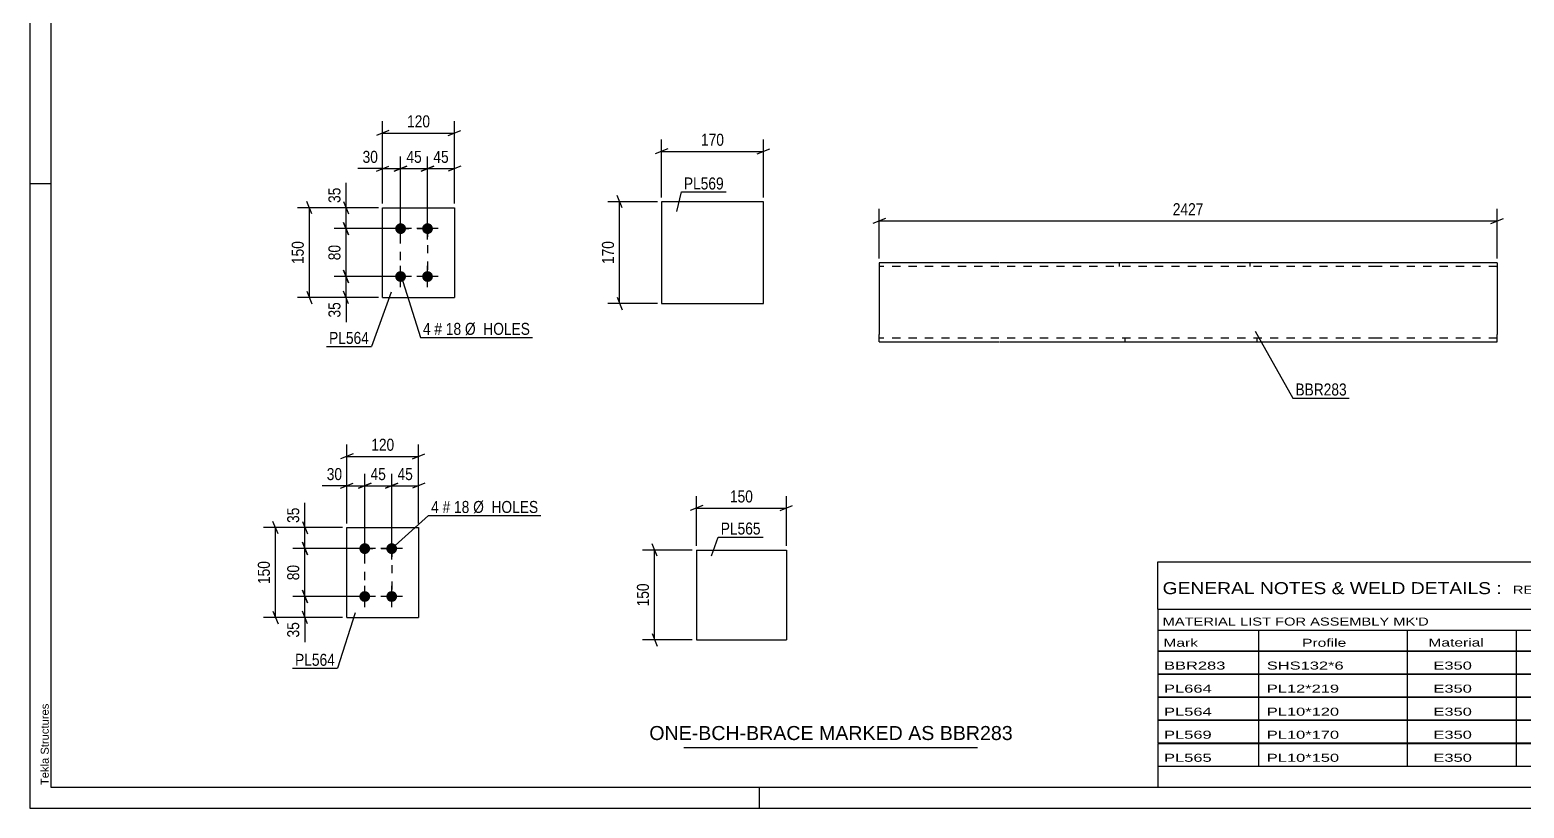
# Model space of a CAD drawing. Header units: millimetres. Extents: x 0 to 594, y 0 to 420.
# Drawn here: x 0 to 356.4, y 0 to 185.7 of the extents above; entities that cross this region are included whole.
import ezdxf

# ---------------------------------------------------------------- set-up
doc = ezdxf.new("R2010")
doc.units = ezdxf.units.MM
doc.linetypes.add('DXK_LINE_DOT2', pattern=[3.9198, 1.9599, -1.9599])
doc.styles.add('Arial', font='ARIAL.TTF', dxfattribs={"height": 0.2})
doc.styles.add('Arial Narrow', font='ARIALN.TTF', dxfattribs={"height": 0.2})

# ---------------------------------------------------------------- blocks, each defined once
blk = doc.blocks.new('Unknown-585698063-1128')
at = {"color": 5, "linetype": 'Continuous'}
for p, q in [((0, 420), (0, 0)), ((5, 415), (5, 5)), ((5, 149), (0, 149)), ((5, 5), (589, 5)), ((174, 0), (174, 5)), ((0, 0), (594, 0))]:
    blk.add_line(p, q, dxfattribs=at)
at = {"color": 174, "linetype": 'Continuous', "style": 'Arial'}
blk.add_text('Tekla Structures', height=1.9102, rotation=90, dxfattribs=at).set_placement((4.5, 5.5))
blk = doc.blocks.new('Bolt-585698063-2770 - 2764')
at = {"linetype": 'Continuous'}
for points in [[(79.86, 63.21), (80.13, 63.18), (80.38, 63.1), (80.62, 62.97), (80.82, 62.79), (80.98, 62.57), (81.08, 62.32), (81.14, 62.06), (81.14, 61.79), (81.08, 61.53), (80.98, 61.28), (80.82, 61.07), (80.62, 60.89), (80.38, 60.75), (80.13, 60.67), (79.86, 60.64), (79.59, 60.67), (79.34, 60.75), (79.11, 60.89), (78.91, 61.07), (78.75, 61.28), (78.64, 61.53), (78.58, 61.79), (78.58, 62.06), (78.64, 62.32), (78.75, 62.57), (78.91, 62.79), (79.11, 62.97), (79.34, 63.1), (79.59, 63.18)], [(86.29, 63.21), (86.56, 63.18), (86.81, 63.1), (87.05, 62.97), (87.25, 62.79), (87.4, 62.57), (87.51, 62.32), (87.57, 62.06), (87.57, 61.79), (87.51, 61.53), (87.4, 61.28), (87.25, 61.07), (87.05, 60.89), (86.81, 60.75), (86.56, 60.67), (86.29, 60.64), (86.02, 60.67), (85.77, 60.75), (85.53, 60.89), (85.34, 61.07), (85.18, 61.28), (85.07, 61.53), (85.01, 61.79), (85.01, 62.06), (85.07, 62.32), (85.18, 62.57), (85.34, 62.79), (85.53, 62.97), (85.77, 63.1), (86.02, 63.18)], [(79.86, 51.78), (80.13, 51.75), (80.38, 51.67), (80.62, 51.54), (80.82, 51.36), (80.98, 51.14), (81.08, 50.89), (81.14, 50.63), (81.14, 50.36), (81.08, 50.1), (80.98, 49.85), (80.82, 49.64), (80.62, 49.46), (80.38, 49.32), (80.13, 49.24), (79.86, 49.21), (79.59, 49.24), (79.34, 49.32), (79.11, 49.46), (78.91, 49.64), (78.75, 49.85), (78.64, 50.1), (78.58, 50.36), (78.58, 50.63), (78.64, 50.89), (78.75, 51.14), (78.91, 51.36), (79.11, 51.54), (79.34, 51.67), (79.59, 51.75)], [(86.29, 51.78), (86.56, 51.75), (86.81, 51.67), (87.05, 51.54), (87.25, 51.36), (87.4, 51.14), (87.51, 50.89), (87.57, 50.63), (87.57, 50.36), (87.51, 50.1), (87.4, 49.85), (87.25, 49.64), (87.05, 49.46), (86.81, 49.32), (86.56, 49.24), (86.29, 49.21), (86.02, 49.24), (85.77, 49.32), (85.53, 49.46), (85.34, 49.64), (85.18, 49.85), (85.07, 50.1), (85.01, 50.36), (85.01, 50.63), (85.07, 50.89), (85.18, 51.14), (85.34, 51.36), (85.53, 51.54), (85.77, 51.67), (86.02, 51.75)]]:
    blk.add_hatch(color=1, dxfattribs=at).paths.add_polyline_path(points)
at = {"color": 1, "linetype": 'Continuous'}
for p, q in [((79.86, 59.35), (79.86, 64.5)), ((86.29, 59.35), (86.29, 64.5)), ((82.43, 61.93), (77.29, 61.93)), ((88.86, 61.93), (83.72, 61.93)), ((82.43, 50.5), (77.29, 50.5)), ((79.86, 47.93), (79.86, 53.07)), ((88.86, 50.5), (83.72, 50.5)), ((86.29, 47.93), (86.29, 53.07))]:
    blk.add_line(p, q, dxfattribs=at)
blk = doc.blocks.new('Part-585698063-2775 - 2764')
at = {"color": 2, "linetype": 'Continuous'}
for p, q in [((75.58, 45.5), (75.58, 66.93)), ((75.58, 66.93), (92.72, 66.93)), ((92.72, 66.93), (92.72, 45.5)), ((75.58, 45.5), (75.58, 45.5)), ((75.58, 45.5), (92.72, 45.5)), ((92.72, 45.5), (92.72, 45.5))]:
    blk.add_line(p, q, dxfattribs=at)
at = {"color": 7, "linetype": 'DXK_LINE_DOT2'}
for p, q in [((75.58, 66.93), (92.72, 66.93)), ((75.58, 45.5), (92.72, 45.5))]:
    blk.add_line(p, q, dxfattribs=at)
blk = doc.blocks.new('Part-585698063-2499 - 2493')
at = {"color": 2, "linetype": 'Continuous'}
for p, q in [((84.13, 121.85), (84.13, 143.27)), ((84.13, 143.27), (101.27, 143.27)), ((101.27, 143.27), (101.27, 121.85)), ((84.13, 121.85), (84.13, 121.85)), ((84.13, 121.85), (101.27, 121.85)), ((101.27, 121.85), (101.27, 121.85))]:
    blk.add_line(p, q, dxfattribs=at)
at = {"color": 7, "linetype": 'DXK_LINE_DOT2'}
for p, q in [((84.13, 143.27), (101.27, 143.27)), ((84.13, 121.85), (101.27, 121.85))]:
    blk.add_line(p, q, dxfattribs=at)
blk = doc.blocks.new('Bolt-585698063-2504 - 2493')
at = {"linetype": 'Continuous'}
for points in [[(88.41, 139.56), (88.68, 139.53), (88.94, 139.45), (89.17, 139.31), (89.37, 139.13), (89.53, 138.92), (89.64, 138.67), (89.69, 138.41), (89.69, 138.14), (89.64, 137.88), (89.53, 137.63), (89.37, 137.41), (89.17, 137.23), (88.94, 137.1), (88.68, 137.02), (88.41, 136.99), (88.15, 137.02), (87.89, 137.1), (87.66, 137.23), (87.46, 137.41), (87.3, 137.63), (87.19, 137.88), (87.13, 138.14), (87.13, 138.41), (87.19, 138.67), (87.3, 138.92), (87.46, 139.13), (87.66, 139.31), (87.89, 139.45), (88.15, 139.53)], [(94.84, 139.56), (95.11, 139.53), (95.36, 139.45), (95.6, 139.31), (95.8, 139.13), (95.95, 138.92), (96.06, 138.67), (96.12, 138.41), (96.12, 138.14), (96.06, 137.88), (95.95, 137.63), (95.8, 137.41), (95.6, 137.23), (95.36, 137.1), (95.11, 137.02), (94.84, 136.99), (94.57, 137.02), (94.32, 137.1), (94.09, 137.23), (93.89, 137.41), (93.73, 137.63), (93.62, 137.88), (93.56, 138.14), (93.56, 138.41), (93.62, 138.67), (93.73, 138.92), (93.89, 139.13), (94.09, 139.31), (94.32, 139.45), (94.57, 139.53)], [(88.41, 128.13), (88.68, 128.1), (88.94, 128.02), (89.17, 127.89), (89.37, 127.71), (89.53, 127.49), (89.64, 127.24), (89.69, 126.98), (89.69, 126.71), (89.64, 126.45), (89.53, 126.2), (89.37, 125.99), (89.17, 125.81), (88.94, 125.67), (88.68, 125.59), (88.41, 125.56), (88.15, 125.59), (87.89, 125.67), (87.66, 125.81), (87.46, 125.99), (87.3, 126.2), (87.19, 126.45), (87.13, 126.71), (87.13, 126.98), (87.19, 127.24), (87.3, 127.49), (87.46, 127.71), (87.66, 127.89), (87.89, 128.02), (88.15, 128.1)], [(94.84, 128.13), (95.11, 128.1), (95.36, 128.02), (95.6, 127.89), (95.8, 127.71), (95.95, 127.49), (96.06, 127.24), (96.12, 126.98), (96.12, 126.71), (96.06, 126.45), (95.95, 126.2), (95.8, 125.99), (95.6, 125.81), (95.36, 125.67), (95.11, 125.59), (94.84, 125.56), (94.57, 125.59), (94.32, 125.67), (94.09, 125.81), (93.89, 125.99), (93.73, 126.2), (93.62, 126.45), (93.56, 126.71), (93.56, 126.98), (93.62, 127.24), (93.73, 127.49), (93.89, 127.71), (94.09, 127.89), (94.32, 128.02), (94.57, 128.1)]]:
    blk.add_hatch(color=1, dxfattribs=at).paths.add_polyline_path(points)
at = {"color": 1, "linetype": 'Continuous'}
for p, q in [((88.41, 135.7), (88.41, 140.85)), ((94.84, 135.7), (94.84, 140.85)), ((90.98, 138.27), (85.84, 138.27)), ((97.41, 138.27), (92.27, 138.27)), ((88.41, 124.27), (88.41, 129.42)), ((94.84, 124.27), (94.84, 129.42)), ((90.98, 126.85), (85.84, 126.85)), ((97.41, 126.85), (92.27, 126.85))]:
    blk.add_line(p, q, dxfattribs=at)
blk = doc.blocks.new('Part-585698063-1445 - 1429')
at = {"color": 2, "linetype": 'Continuous'}
for p, q in [((158.99, 61.59), (180.42, 61.59)), ((158.99, 61.59), (158.99, 40.16)), ((180.42, 61.59), (180.42, 40.16)), ((158.99, 40.16), (180.42, 40.16))]:
    blk.add_line(p, q, dxfattribs=at)
blk = doc.blocks.new('Part-585698063-2712 - 2706')
at = {"color": 2, "linetype": 'Continuous'}
for p, q in [((150.66, 144.7), (150.65, 120.42)), ((174.94, 144.7), (150.66, 144.7)), ((174.94, 120.42), (174.94, 144.7)), ((150.65, 120.42), (174.94, 120.42))]:
    blk.add_line(p, q, dxfattribs=at)
blk = doc.blocks.new('Part-585698063-2743 - 2736')
at = {"color": 2, "linetype": 'Continuous'}
for p, q in [((231.12, 130.13), (202.55, 130.13)), ((202.55, 130.13), (202.55, 112.98)), ((321.25, 130.13), (231.22, 130.13)), ((349.92, 130.13), (321.35, 130.13)), ((349.92, 130.13), (349.92, 112.98)), ((202.55, 111.77), (202.55, 112.98)), ((202.55, 111.4), (202.55, 111.77)), ((202.55, 111.27), (202.55, 111.4)), ((202.55, 111.27), (231.12, 111.27)), ((231.22, 111.27), (321.25, 111.27)), ((321.35, 111.27), (349.92, 111.27)), ((349.92, 111.27), (349.92, 112.98))]:
    blk.add_line(p, q, dxfattribs=at)
at = {"color": 7, "linetype": 'DXK_LINE_DOT2'}
for p, q in [((231.12, 129.27), (202.55, 129.27)), ((321.25, 129.27), (231.22, 129.27)), ((259.79, 130.13), (259.79, 129.27)), ((290.99, 130.13), (290.99, 129.27)), ((349.92, 129.27), (321.35, 129.27)), ((349.92, 129.27), (349.92, 129.2)), ((349.92, 129.2), (349.92, 129.27)), ((349.92, 129.07), (349.92, 129.2)), ((349.92, 129.2), (349.92, 129.07)), ((202.55, 112.33), (202.55, 112.98)), ((202.55, 111.77), (202.55, 112.65)), ((202.55, 112.13), (202.55, 112.19)), ((202.55, 112.13), (202.55, 112.19)), ((231.12, 112.13), (202.55, 112.13)), ((202.55, 111.27), (202.55, 111.27)), ((321.25, 112.13), (231.22, 112.13)), ((261.24, 111.27), (261.24, 112.13)), ((292.68, 111.27), (292.68, 112.13)), ((349.92, 112.13), (321.35, 112.13)), ((349.92, 112.19), (349.92, 112.65)), ((349.92, 112.13), (349.92, 112.19))]:
    blk.add_line(p, q, dxfattribs=at)
blk = doc.blocks.new('Rectangle-585698063-2860 - 2764')
at = {"color": 1, "linetype": 'DXK_LINE_DOT2'}
blk.add_lwpolyline([(79.86, 61.93), (86.29, 61.93), (86.29, 50.5), (79.86, 50.5), (79.86, 61.93)], close=True, dxfattribs=at)
blk = doc.blocks.new('Rectangle-585698063-2693 - 2493')
at = {"color": 1, "linetype": 'DXK_LINE_DOT2'}
blk.add_lwpolyline([(88.41, 138.27), (94.84, 138.27), (94.84, 126.85), (88.41, 126.85), (88.41, 138.27)], close=True, dxfattribs=at)
blk = doc.blocks.new('StraightDimension-585698063-2830 - 2764')
at = {"color": 7, "linetype": 'Continuous'}
for p, q in [((75.58, 67.93), (75.58, 79.78)), ((79.86, 62.93), (79.86, 79.78)), ((74.08, 76.33), (77.08, 77.53)), ((75.58, 76.93), (79.86, 76.93)), ((81.36, 77.53), (78.36, 76.33))]:
    blk.add_line(p, q, dxfattribs=at)
at = {"color": 0}
blk.add_wipeout([(75.05, 77.68), (75.05, 81.88), (70.2, 81.88), (70.2, 77.68)], dxfattribs=at)
at = {"color": 7, "linetype": 'Continuous'}
blk.add_line((75.58, 76.93), (69.67, 76.93), dxfattribs=at)
blk.add_line((75.58, 76.93), (69.67, 76.93), dxfattribs=at)
at = {"color": 3, "style": 'Arial Narrow'}
blk.add_text('30', height=2.863, dxfattribs=at).set_placement((70.8, 78.28))
blk = doc.blocks.new('StraightDimension-585698063-2799 - 2764')
at = {"color": 7, "linetype": 'Continuous'}
for p, q in [((78.86, 50.5), (62.73, 50.5)), ((64.98, 52), (66.18, 49)), ((65.58, 45.5), (65.58, 50.5)), ((66.18, 44), (64.98, 47)), ((74.58, 45.5), (62.73, 45.5))]:
    blk.add_line(p, q, dxfattribs=at)
at = {"color": 0}
blk.add_wipeout([(64.83, 44.97), (60.63, 44.97), (60.63, 40.12), (64.83, 40.12)], dxfattribs=at)
at = {"color": 7, "linetype": 'Continuous'}
blk.add_line((65.58, 45.5), (65.58, 39.59), dxfattribs=at)
blk.add_line((65.58, 45.5), (65.58, 39.59), dxfattribs=at)
at = {"color": 3, "style": 'Arial Narrow'}
blk.add_text('35', height=2.863, rotation=90.0002, dxfattribs=at).set_placement((64.23, 40.72))
blk = doc.blocks.new('StraightDimension-585698063-2777 - 2764')
at = {"color": 7, "linetype": 'Continuous'}
for p, q in [((75.58, 67.93), (75.58, 86.78)), ((92.72, 67.93), (92.72, 86.78)), ((77.08, 84.53), (74.08, 83.33)), ((75.58, 83.93), (92.72, 83.93)), ((91.22, 83.33), (94.22, 84.53))]:
    blk.add_line(p, q, dxfattribs=at)
at = {"color": 0}
blk.add_wipeout([(87.49, 84.68), (87.49, 88.88), (80.81, 88.88), (80.81, 84.68)], dxfattribs=at)
at = {"color": 3, "style": 'Arial Narrow'}
blk.add_text('120', height=2.863, dxfattribs=at).set_placement((81.41, 85.28))
blk = doc.blocks.new('StraightDimension-585698063-2788 - 2764')
at = {"color": 7, "linetype": 'Continuous'}
for p, q in [((59.18, 65.43), (57.98, 68.43)), ((74.58, 66.93), (55.73, 66.93)), ((58.58, 45.5), (58.58, 66.93)), ((57.98, 47), (59.18, 44)), ((74.58, 45.5), (55.73, 45.5))]:
    blk.add_line(p, q, dxfattribs=at)
at = {"color": 0}
blk.add_wipeout([(57.83, 59.55), (53.63, 59.55), (53.63, 52.87), (57.83, 52.87)], dxfattribs=at)
at = {"color": 3, "style": 'Arial Narrow'}
blk.add_text('150', height=2.863, rotation=90.0002, dxfattribs=at).set_placement((57.23, 53.47))
blk = doc.blocks.new('StraightDimension-585698063-2809 - 2764')
at = {"color": 7, "linetype": 'Continuous'}
for p, q in [((78.86, 61.93), (62.73, 61.93)), ((64.98, 63.43), (66.18, 60.43)), ((65.58, 50.5), (65.58, 61.93)), ((78.86, 50.5), (62.73, 50.5)), ((66.18, 49), (64.98, 52))]:
    blk.add_line(p, q, dxfattribs=at)
at = {"color": 0}
blk.add_wipeout([(64.83, 58.64), (60.63, 58.64), (60.63, 53.78), (64.83, 53.78)], dxfattribs=at)
at = {"color": 3, "style": 'Arial Narrow'}
blk.add_text('80', height=2.863, rotation=90.0002, dxfattribs=at).set_placement((64.23, 54.38))
blk = doc.blocks.new('StraightDimension-585698063-2819 - 2764')
at = {"color": 7, "linetype": 'Continuous'}
for p, q in [((64.98, 68.43), (66.18, 65.43)), ((74.58, 66.93), (62.73, 66.93)), ((65.58, 61.93), (65.58, 66.93)), ((78.86, 61.93), (62.73, 61.93)), ((66.18, 60.43), (64.98, 63.43))]:
    blk.add_line(p, q, dxfattribs=at)
at = {"color": 0}
blk.add_wipeout([(64.83, 72.31), (60.63, 72.31), (60.63, 67.45), (64.83, 67.45)], dxfattribs=at)
at = {"color": 7, "linetype": 'Continuous'}
blk.add_line((65.58, 66.93), (65.58, 72.83), dxfattribs=at)
blk.add_line((65.58, 66.93), (65.58, 72.83), dxfattribs=at)
at = {"color": 3, "style": 'Arial Narrow'}
blk.add_text('35', height=2.863, rotation=90.0002, dxfattribs=at).set_placement((64.23, 68.05))
blk = doc.blocks.new('StraightDimension-585698063-2840 - 2764')
at = {"color": 7, "linetype": 'Continuous'}
for p, q in [((79.86, 62.93), (79.86, 79.78)), ((86.29, 62.93), (86.29, 79.78)), ((78.36, 76.33), (81.36, 77.53)), ((79.86, 76.93), (86.29, 76.93)), ((87.79, 77.53), (84.79, 76.33))]:
    blk.add_line(p, q, dxfattribs=at)
at = {"color": 0}
blk.add_wipeout([(85.5, 77.68), (85.5, 81.88), (80.65, 81.88), (80.65, 77.68)], dxfattribs=at)
at = {"color": 3, "style": 'Arial Narrow'}
blk.add_text('45', height=2.863, dxfattribs=at).set_placement((81.25, 78.28))
blk = doc.blocks.new('StraightDimension-585698063-2850 - 2764')
at = {"color": 7, "linetype": 'Continuous'}
for p, q in [((86.29, 62.93), (86.29, 79.78)), ((92.72, 67.93), (92.72, 79.78)), ((84.79, 76.33), (87.79, 77.53)), ((86.29, 76.93), (92.72, 76.93)), ((94.22, 77.53), (91.22, 76.33))]:
    blk.add_line(p, q, dxfattribs=at)
at = {"color": 0}
blk.add_wipeout([(91.93, 77.68), (91.93, 81.88), (87.08, 81.88), (87.08, 77.68)], dxfattribs=at)
at = {"color": 3, "style": 'Arial Narrow'}
blk.add_text('45', height=2.863, dxfattribs=at).set_placement((87.68, 78.28))
blk = doc.blocks.new('StraightDimension-585698063-2613 - 2493')
at = {"color": 7, "linetype": 'Continuous'}
for p, q in [((88.41, 139.27), (88.41, 155.47)), ((94.84, 139.27), (94.84, 155.47)), ((86.91, 152.02), (89.91, 153.22)), ((88.41, 152.62), (94.84, 152.62)), ((96.34, 153.22), (93.34, 152.02))]:
    blk.add_line(p, q, dxfattribs=at)
at = {"color": 0}
blk.add_wipeout([(94.06, 153.37), (94.06, 157.57), (89.2, 157.57), (89.2, 153.37)], dxfattribs=at)
at = {"color": 3, "style": 'Arial Narrow'}
blk.add_text('45', height=2.863, dxfattribs=at).set_placement((89.8, 153.97))
blk = doc.blocks.new('StraightDimension-585698063-2580 - 2493')
at = {"color": 7, "linetype": 'Continuous'}
for p, q in [((84.13, 144.27), (84.13, 163.94)), ((101.27, 144.27), (101.27, 163.94)), ((85.63, 161.69), (82.63, 160.49)), ((84.13, 161.09), (101.27, 161.09)), ((99.77, 160.49), (102.77, 161.69))]:
    blk.add_line(p, q, dxfattribs=at)
at = {"color": 0}
blk.add_wipeout([(96.04, 161.84), (96.04, 166.04), (89.36, 166.04), (89.36, 161.84)], dxfattribs=at)
at = {"color": 3, "style": 'Arial Narrow'}
blk.add_text('120', height=2.863, dxfattribs=at).set_placement((89.96, 162.44))
blk = doc.blocks.new('StraightDimension-585698063-2600 - 2493')
at = {"color": 7, "linetype": 'Continuous'}
for p, q in [((84.13, 144.27), (84.13, 155.47)), ((88.41, 139.27), (88.41, 155.47)), ((82.63, 152.02), (85.63, 153.22)), ((84.13, 152.62), (88.41, 152.62)), ((89.91, 153.22), (86.91, 152.02))]:
    blk.add_line(p, q, dxfattribs=at)
at = {"color": 0}
blk.add_wipeout([(83.6, 153.37), (83.6, 157.57), (78.75, 157.57), (78.75, 153.37)], dxfattribs=at)
at = {"color": 7, "linetype": 'Continuous'}
blk.add_line((84.13, 152.62), (78.22, 152.62), dxfattribs=at)
blk.add_line((84.13, 152.62), (78.22, 152.62), dxfattribs=at)
at = {"color": 3, "style": 'Arial Narrow'}
blk.add_text('30', height=2.863, dxfattribs=at).set_placement((79.35, 153.97))
blk = doc.blocks.new('StraightDimension-585698063-2623 - 2493')
at = {"color": 7, "linetype": 'Continuous'}
for p, q in [((94.84, 139.27), (94.84, 155.47)), ((101.27, 144.27), (101.27, 155.47)), ((93.34, 152.02), (96.34, 153.22)), ((94.84, 152.62), (101.27, 152.62)), ((102.77, 153.22), (99.77, 152.02))]:
    blk.add_line(p, q, dxfattribs=at)
at = {"color": 0}
blk.add_wipeout([(100.48, 153.37), (100.48, 157.57), (95.63, 157.57), (95.63, 153.37)], dxfattribs=at)
at = {"color": 3, "style": 'Arial Narrow'}
blk.add_text('45', height=2.863, dxfattribs=at).set_placement((96.23, 153.97))
blk = doc.blocks.new('StraightDimension-585698063-2640 - 2493')
at = {"color": 7, "linetype": 'Continuous'}
for p, q in [((83.13, 143.27), (63.81, 143.27)), ((67.26, 141.77), (66.06, 144.77)), ((66.66, 121.85), (66.66, 143.27)), ((83.13, 121.85), (63.81, 121.85)), ((66.06, 123.35), (67.26, 120.35))]:
    blk.add_line(p, q, dxfattribs=at)
at = {"color": 0}
blk.add_wipeout([(65.91, 135.9), (61.71, 135.9), (61.71, 129.22), (65.91, 129.22)], dxfattribs=at)
at = {"color": 3, "style": 'Arial Narrow'}
blk.add_text('150', height=2.863, rotation=90.0002, dxfattribs=at).set_placement((65.31, 129.82))
blk = doc.blocks.new('StraightDimension-585698063-2657 - 2493')
at = {"color": 7, "linetype": 'Continuous'}
for p, q in [((83.13, 143.27), (72.56, 143.27)), ((74.81, 144.77), (76.01, 141.77)), ((75.41, 138.27), (75.41, 143.27)), ((76.01, 136.77), (74.81, 139.77)), ((87.41, 138.27), (72.56, 138.27))]:
    blk.add_line(p, q, dxfattribs=at)
at = {"color": 0}
blk.add_wipeout([(74.66, 148.66), (70.46, 148.66), (70.46, 143.8), (74.66, 143.8)], dxfattribs=at)
at = {"color": 7, "linetype": 'Continuous'}
blk.add_line((75.41, 143.27), (75.41, 149.18), dxfattribs=at)
blk.add_line((75.41, 143.27), (75.41, 149.18), dxfattribs=at)
at = {"color": 3, "style": 'Arial Narrow'}
blk.add_text('35', height=2.863, rotation=90.0002, dxfattribs=at).set_placement((74.06, 144.4))
blk = doc.blocks.new('StraightDimension-585698063-2670 - 2493')
at = {"color": 7, "linetype": 'Continuous'}
for p, q in [((74.81, 139.77), (76.01, 136.77)), ((87.41, 138.27), (72.56, 138.27)), ((75.41, 126.85), (75.41, 138.27)), ((76.01, 125.35), (74.81, 128.35)), ((87.41, 126.85), (72.56, 126.85))]:
    blk.add_line(p, q, dxfattribs=at)
at = {"color": 0}
blk.add_wipeout([(74.66, 134.99), (70.46, 134.99), (70.46, 130.13), (74.66, 130.13)], dxfattribs=at)
at = {"color": 3, "style": 'Arial Narrow'}
blk.add_text('80', height=2.863, rotation=90.0002, dxfattribs=at).set_placement((74.06, 130.73))
blk = doc.blocks.new('StraightDimension-585698063-2680 - 2493')
at = {"color": 7, "linetype": 'Continuous'}
for p, q in [((74.81, 128.35), (76.01, 125.35)), ((87.41, 126.85), (72.56, 126.85)), ((75.41, 121.85), (75.41, 126.85)), ((83.13, 121.85), (72.56, 121.85)), ((76.01, 120.35), (74.81, 123.35))]:
    blk.add_line(p, q, dxfattribs=at)
at = {"color": 0}
blk.add_wipeout([(74.66, 121.32), (70.46, 121.32), (70.46, 116.46), (74.66, 116.46)], dxfattribs=at)
at = {"color": 7, "linetype": 'Continuous'}
blk.add_line((75.41, 121.85), (75.41, 115.94), dxfattribs=at)
blk.add_line((75.41, 121.85), (75.41, 115.94), dxfattribs=at)
at = {"color": 3, "style": 'Arial Narrow'}
blk.add_text('35', height=2.863, rotation=90.0002, dxfattribs=at).set_placement((74.06, 117.06))
blk = doc.blocks.new('StraightDimension-585698063-1447 - 1429')
at = {"color": 7, "linetype": 'Continuous'}
for p, q in [((157.99, 61.59), (146.14, 61.59)), ((149.59, 60.09), (148.39, 63.09)), ((148.99, 40.16), (148.99, 61.59)), ((157.99, 40.16), (146.14, 40.16)), ((148.39, 41.66), (149.59, 38.66))]:
    blk.add_line(p, q, dxfattribs=at)
at = {"color": 0}
blk.add_wipeout([(148.24, 54.22), (144.04, 54.22), (144.04, 47.54), (148.24, 47.54)], dxfattribs=at)
at = {"color": 3, "style": 'Arial Narrow'}
blk.add_text('150', height=2.863, rotation=90.0002, dxfattribs=at).set_placement((147.64, 48.14))
blk = doc.blocks.new('StraightDimension-585698063-1454 - 1429')
at = {"color": 7, "linetype": 'Continuous'}
for p, q in [((160.49, 72.19), (157.49, 70.99)), ((158.99, 62.59), (158.99, 74.44)), ((158.99, 71.59), (180.42, 71.59)), ((178.92, 70.99), (181.92, 72.19)), ((180.42, 62.59), (180.42, 74.44))]:
    blk.add_line(p, q, dxfattribs=at)
at = {"color": 0}
blk.add_wipeout([(173.05, 72.34), (173.05, 76.54), (166.36, 76.54), (166.36, 72.34)], dxfattribs=at)
at = {"color": 3, "style": 'Arial Narrow'}
blk.add_text('150', height=2.863, dxfattribs=at).set_placement((166.96, 72.94))
blk = doc.blocks.new('StraightDimension-585698063-2714 - 2706')
at = {"color": 7, "linetype": 'Continuous'}
for p, q in [((152.16, 157.3), (149.16, 156.1)), ((150.66, 145.7), (150.66, 159.55)), ((173.44, 156.1), (176.44, 157.3)), ((174.94, 145.7), (174.94, 159.55)), ((150.66, 156.7), (174.94, 156.7))]:
    blk.add_line(p, q, dxfattribs=at)
at = {"color": 0}
blk.add_wipeout([(166.14, 157.45), (166.14, 161.65), (159.46, 161.65), (159.46, 157.45)], dxfattribs=at)
at = {"color": 3, "style": 'Arial Narrow'}
blk.add_text('170', height=2.863, dxfattribs=at).set_placement((160.06, 158.05))
blk = doc.blocks.new('StraightDimension-585698063-2725 - 2706')
at = {"color": 7, "linetype": 'Continuous'}
for p, q in [((141.25, 143.2), (140.05, 146.2)), ((149.66, 144.7), (137.8, 144.7)), ((140.65, 120.42), (140.65, 144.7)), ((140.05, 121.92), (141.25, 118.92)), ((149.65, 120.42), (137.8, 120.42))]:
    blk.add_line(p, q, dxfattribs=at)
at = {"color": 0}
blk.add_wipeout([(139.9, 135.9), (135.7, 135.9), (135.7, 129.22), (139.9, 129.22)], dxfattribs=at)
at = {"color": 3, "style": 'Arial Narrow'}
blk.add_text('170', height=2.863, rotation=90.0002, dxfattribs=at).set_placement((139.3, 129.82))
blk = doc.blocks.new('StraightDimension-585698063-2748 - 2736')
at = {"color": 7, "linetype": 'Continuous'}
for p, q in [((202.55, 131.13), (202.55, 142.98)), ((349.92, 131.13), (349.92, 142.98)), ((204.05, 140.73), (201.05, 139.53)), ((202.55, 140.13), (349.92, 140.13)), ((348.42, 139.53), (351.42, 140.73))]:
    blk.add_line(p, q, dxfattribs=at)
at = {"color": 0}
blk.add_wipeout([(280.49, 140.88), (280.49, 145.08), (271.98, 145.08), (271.98, 140.88)], dxfattribs=at)
at = {"color": 3, "style": 'Arial Narrow'}
blk.add_text('2427', height=2.863, dxfattribs=at).set_placement((272.58, 141.48))
blk = doc.blocks.new('Unknown-585698063-4670')
at = {"color": 7, "linetype": 'Continuous'}
blk.add_line((156, 14.5), (226, 14.5), dxfattribs=at)
at = {"color": 7, "style": 'Arial'}
blk.add_text('ONE-BCH-BRACE MARKED AS BBR283', height=3.3428, dxfattribs=at).set_placement((147.73, 16.25))
blk = doc.blocks.new('Unknown-585698063-4669')
at = {"color": 7, "linetype": 'Continuous'}
for p, q in [((269, 58.75), (429, 58.75)), ((269, 47.5), (269, 58.75)), ((429, 58.75), (429, 47.5)), ((269, 47.5), (429, 47.5)), ((269, 47.5), (269, 42.5)), ((429, 47.5), (429, 42.5)), ((269, 42.5), (429, 42.5)), ((269, 42.5), (269, 37.5)), ((293, 42.5), (293, 37.5)), ((328.5, 42.5), (328.5, 37.5)), ((354.5, 42.5), (354.5, 37.5)), ((367.5, 42.5), (367.5, 37.5)), ((385, 42.5), (385, 37.5)), ((407, 42.5), (407, 37.5)), ((429, 42.5), (429, 37.5)), ((269, 37.5), (429, 37.5)), ((269, 37.45), (269, 32.05)), ((269, 37.45), (429, 37.45)), ((293, 37.5), (293, 32)), ((328.5, 37.5), (328.5, 32)), ((354.5, 37.5), (354.5, 32)), ((367.5, 37.5), (367.5, 32)), ((385, 37.5), (385, 32)), ((407, 37.5), (407, 32)), ((429, 37.45), (429, 32.05)), ((269, 32.05), (429, 32.05)), ((269, 31.95), (269, 26.55)), ((269, 31.95), (429, 31.95)), ((293, 32), (293, 26.5)), ((328.5, 32), (328.5, 26.5)), ((354.5, 32), (354.5, 26.5)), ((367.5, 32), (367.5, 26.5)), ((385, 32), (385, 26.5)), ((407, 32), (407, 26.5)), ((429, 31.95), (429, 26.55)), ((269, 26.55), (429, 26.55)), ((269, 26.45), (269, 21.05)), ((269, 26.45), (429, 26.45)), ((293, 26.5), (293, 21)), ((328.5, 26.5), (328.5, 21)), ((354.5, 26.5), (354.5, 21)), ((367.5, 26.5), (367.5, 21)), ((385, 26.5), (385, 21)), ((407, 26.5), (407, 21)), ((429, 26.45), (429, 21.05)), ((269, 21.05), (429, 21.05)), ((269, 20.95), (269, 15.55)), ((269, 20.95), (429, 20.95)), ((293, 21), (293, 15.5)), ((328.5, 21), (328.5, 15.5)), ((354.5, 21), (354.5, 15.5)), ((367.5, 21), (367.5, 15.5)), ((385, 21), (385, 15.5)), ((407, 21), (407, 15.5)), ((429, 20.95), (429, 15.55)), ((269, 15.55), (429, 15.55)), ((269, 15.45), (269, 10.05)), ((269, 15.45), (429, 15.45)), ((293, 15.5), (293, 10)), ((328.5, 15.5), (328.5, 10)), ((354.5, 15.5), (354.5, 10)), ((367.5, 15.5), (367.5, 10)), ((385, 15.5), (385, 10)), ((407, 15.5), (407, 10)), ((429, 15.45), (429, 10.05)), ((269, 10.05), (429, 10.05)), ((269, 10), (429, 10)), ((269, 10), (269, 5)), ((385, 10), (385, 5)), ((407, 10), (407, 5)), ((429, 10), (429, 5)), ((269, 5), (429, 5))]:
    blk.add_line(p, q, dxfattribs=at)
at = {"color": 7, "style": 'Arial Narrow'}
for s, height, width, p in [('GENERAL NOTES & WELD DETAILS :', 2.8633, 1.4, (270.15, 51.06)), ('REFER TYP DRAWING TYP-01', 1.9089, 1.6, (353.7, 51.16)), ("MATERIAL LIST FOR ASSEMBLY MK'D", 1.9089, 1.6, (270.15, 43.56)), ('BBR283', 1.909, 1.794707, (361.48, 43.47)), ('1', 1.91, 1.794707, (391.08, 43.56)), ('No. Required', 1.9089, 1.6, (400.41, 43.56)), ('Mark', 1.909, 1.7, (270.34, 38.5)), ('Profile', 1.909, 1.7, (303.41, 38.5)), ('Material', 1.909, 1.7, (333.54, 38.56)), ('No.', 1.909, 1.7, (358.5, 38.56)), ('Length', 1.909, 1.7, (369, 38.56)), ('Area', 1.909, 1.7, (391.5, 38.56)), ('Weight', 1.909, 1.7, (411, 38.56))]:
    blk.add_text(s, height=height, dxfattribs=dict(at, width=width)).set_placement(p)
at = {"color": 7, "linetype": 'Continuous', "style": 'Arial Narrow'}
for s, height, width, p in [('BBR283', 1.909, 1.794707, (270.5, 33.06)), ('SHS132*6', 1.909, 1.794707, (295, 33.06)), ('E350', 1.909, 1.794707, (334.74, 33.06)), ('1', 1.91, 1.794707, (358.86, 33.06)), ('2427', 1.909, 1.794707, (371.58, 33.06)), ('1.3', 1.909, 1.794707, (395.32, 33.06)), ('57.3', 1.909, 1.794707, (414.14, 33.06)), ('PL664', 1.909, 1.794707, (270.5, 27.56)), ('PL12*219', 1.909, 1.794707, (295, 27.56)), ('E350', 1.909, 1.794707, (334.74, 27.56)), ('1', 1.91, 1.794707, (358.86, 27.56)), ('436', 1.909, 1.794707, (373.77, 27.56)), ('0.2', 1.909, 1.794707, (395.32, 27.56)), ('7.9', 1.909, 1.794707, (416.33, 27.56)), ('PL564', 1.909, 1.794707, (270.5, 22.06)), ('PL10*120', 1.909, 1.794707, (295, 22.06)), ('E350', 1.909, 1.794707, (334.74, 22.06)), ('4', 1.91, 1.794707, (358.86, 22.06)), ('150', 1.909, 1.794707, (373.77, 22.06)), ('0.0', 1.909, 1.794707, (395.32, 22.06)), ('5.7', 1.909, 1.794707, (416.33, 22.06)), ('PL569', 1.909, 1.794707, (270.5, 16.56)), ('PL10*170', 1.909, 1.794707, (295, 16.56)), ('E350', 1.909, 1.794707, (334.74, 16.56)), ('1', 1.91, 1.794707, (358.86, 16.56)), ('170', 1.909, 1.794707, (373.77, 16.56)), ('0.1', 1.909, 1.794707, (395.32, 16.56)), ('2.3', 1.909, 1.794707, (416.33, 16.56)), ('PL565', 1.909, 1.794707, (270.5, 11.06)), ('PL10*150', 1.909, 1.794707, (295, 11.06)), ('E350', 1.909, 1.794707, (334.74, 11.06)), ('1', 1.91, 1.794707, (358.86, 11.06)), ('150', 1.909, 1.794707, (373.77, 11.06)), ('0.1', 1.909, 1.794707, (395.32, 11.06)), ('1.8', 1.909, 1.794707, (416.33, 11.06)), ('Total', 1.909, 1.7, (371.33, 6.5)), ('1.7', 1.909, 1.794707, (394.83, 6.5)), ('74.9', 1.909, 1.794707, (414.14, 6.5))]:
    blk.add_text(s, height=height, dxfattribs=dict(at, width=width)).set_placement(p)
blk = doc.blocks.new('Mark-585698063-2766 - 2764')
at = {"color": 0}
blk.add_wipeout([(97.53, 70.43), (97.53, 73.43), (95.7, 73.43), (95.7, 70.43)], dxfattribs=at)
blk.add_wipeout([(97.53, 70.43), (97.53, 73.43), (95.7, 73.43), (95.7, 70.43)], dxfattribs=at)
at = {"color": 7, "linetype": 'Continuous'}
blk.add_line((86.29, 61.93), (95.1, 69.83), dxfattribs=at)
at = {"color": 0}
blk.add_wipeout([(100.26, 70.43), (100.26, 73.43), (98.43, 73.43), (98.43, 70.43)], dxfattribs=at)
blk.add_wipeout([(100.26, 70.43), (100.26, 73.43), (98.43, 73.43), (98.43, 70.43)], dxfattribs=at)
at = {"color": 3, "style": 'Arial Narrow'}
blk.add_text('4', height=2.86, dxfattribs=at).set_placement((95.7, 70.43))
at = {"color": 0}
blk.add_wipeout([(104.82, 70.43), (104.82, 73.43), (101.16, 73.43), (101.16, 70.43)], dxfattribs=at)
blk.add_wipeout([(104.82, 70.43), (104.82, 73.43), (101.16, 73.43), (101.16, 70.43)], dxfattribs=at)
at = {"color": 3, "style": 'Arial Narrow'}
blk.add_text('#', height=2.86, dxfattribs=at).set_placement((98.43, 70.43))
at = {"color": 0}
blk.add_wipeout([(121.24, 70.43), (121.24, 73.43), (105.72, 73.43), (105.72, 70.43)], dxfattribs=at)
blk.add_wipeout([(121.24, 70.43), (121.24, 73.43), (105.72, 73.43), (105.72, 70.43)], dxfattribs=at)
at = {"color": 7, "linetype": 'Continuous'}
blk.add_line((95.1, 69.83), (121.84, 69.83), dxfattribs=at)
at = {"color": 3, "style": 'Arial Narrow'}
for s, p in [('18', (101.16, 70.43)), ('Ø  HOLES', (105.72, 70.43))]:
    blk.add_text(s, height=2.863, dxfattribs=at).set_placement(p)
blk = doc.blocks.new('Mark-585698063-2771 - 2764')
at = {"color": 0}
blk.add_wipeout([(72.75, 33.96), (72.75, 36.96), (63.25, 36.96), (63.25, 33.96)], dxfattribs=at)
blk.add_wipeout([(72.75, 33.96), (72.75, 36.96), (63.25, 36.96), (63.25, 33.96)], dxfattribs=at)
at = {"color": 30, "linetype": 'Continuous'}
for p in [(77.58, 46.61), (62.65, 33.36)]:
    blk.add_line(p, (73.35, 33.36), dxfattribs=at)
at = {"color": 3, "style": 'Arial Narrow'}
blk.add_text('PL564', height=2.863, dxfattribs=at).set_placement((63.25, 33.96))
blk = doc.blocks.new('Mark-585698063-2500 - 2493')
at = {"color": 0}
blk.add_wipeout([(95.57, 112.93), (95.57, 115.93), (93.74, 115.93), (93.74, 112.93)], dxfattribs=at)
blk.add_wipeout([(95.57, 112.93), (95.57, 115.93), (93.74, 115.93), (93.74, 112.93)], dxfattribs=at)
at = {"color": 7, "linetype": 'Continuous'}
blk.add_line((88.46, 127.15), (93.14, 112.33), dxfattribs=at)
at = {"color": 0}
blk.add_wipeout([(98.3, 112.93), (98.3, 115.93), (96.47, 115.93), (96.47, 112.93)], dxfattribs=at)
blk.add_wipeout([(98.3, 112.93), (98.3, 115.93), (96.47, 115.93), (96.47, 112.93)], dxfattribs=at)
at = {"color": 3, "style": 'Arial Narrow'}
blk.add_text('4', height=2.86, dxfattribs=at).set_placement((93.74, 112.93))
at = {"color": 0}
blk.add_wipeout([(102.86, 112.93), (102.86, 115.93), (99.2, 115.93), (99.2, 112.93)], dxfattribs=at)
blk.add_wipeout([(102.86, 112.93), (102.86, 115.93), (99.2, 115.93), (99.2, 112.93)], dxfattribs=at)
at = {"color": 3, "style": 'Arial Narrow'}
blk.add_text('#', height=2.86, dxfattribs=at).set_placement((96.47, 112.93))
at = {"color": 0}
blk.add_wipeout([(119.28, 112.93), (119.28, 115.93), (103.76, 115.93), (103.76, 112.93)], dxfattribs=at)
blk.add_wipeout([(119.28, 112.93), (119.28, 115.93), (103.76, 115.93), (103.76, 112.93)], dxfattribs=at)
at = {"color": 7, "linetype": 'Continuous'}
blk.add_line((93.14, 112.33), (119.88, 112.33), dxfattribs=at)
at = {"color": 3, "style": 'Arial Narrow'}
for s, p in [('18', (99.2, 112.93)), ('Ø  HOLES', (103.76, 112.93))]:
    blk.add_text(s, height=2.863, dxfattribs=at).set_placement(p)
blk = doc.blocks.new('Mark-585698063-2495 - 2493')
at = {"color": 0}
blk.add_wipeout([(80.86, 110.77), (80.86, 113.77), (71.36, 113.77), (71.36, 110.77)], dxfattribs=at)
blk.add_wipeout([(80.86, 110.77), (80.86, 113.77), (71.36, 113.77), (71.36, 110.77)], dxfattribs=at)
at = {"color": 30, "linetype": 'Continuous'}
for p in [(86.18, 123.13), (70.76, 110.17)]:
    blk.add_line(p, (81.46, 110.17), dxfattribs=at)
at = {"color": 3, "style": 'Arial Narrow'}
blk.add_text('PL564', height=2.863, dxfattribs=at).set_placement((71.36, 110.77))
blk = doc.blocks.new('Mark-585698063-1441 - 1429')
at = {"color": 0}
blk.add_wipeout([(174.28, 65.28), (174.28, 68.28), (164.77, 68.28), (164.77, 65.28)], dxfattribs=at)
blk.add_wipeout([(174.28, 65.28), (174.28, 68.28), (164.77, 68.28), (164.77, 65.28)], dxfattribs=at)
at = {"color": 30, "linetype": 'Continuous'}
for p, q in [((162.55, 60.19), (164.17, 64.68)), ((164.17, 64.68), (174.88, 64.68))]:
    blk.add_line(p, q, dxfattribs=at)
at = {"color": 3, "style": 'Arial Narrow'}
blk.add_text('PL565', height=2.863, dxfattribs=at).set_placement((164.77, 65.28))
blk = doc.blocks.new('Mark-585698063-2708 - 2706')
at = {"color": 0}
blk.add_wipeout([(165.48, 147.62), (165.48, 150.62), (155.98, 150.62), (155.98, 147.62)], dxfattribs=at)
blk.add_wipeout([(165.48, 147.62), (165.48, 150.62), (155.98, 150.62), (155.98, 147.62)], dxfattribs=at)
at = {"color": 30, "linetype": 'Continuous'}
for p, q in [((154.33, 142.34), (155.38, 147.02)), ((155.38, 147.02), (166.08, 147.02))]:
    blk.add_line(p, q, dxfattribs=at)
at = {"color": 3, "style": 'Arial Narrow'}
blk.add_text('PL569', height=2.863, dxfattribs=at).set_placement((155.98, 147.62))
blk = doc.blocks.new('Mark-585698063-2739 - 2736')
at = {"color": 0}
blk.add_wipeout([(314.07, 98.46), (314.07, 101.46), (301.83, 101.46), (301.83, 98.46)], dxfattribs=at)
blk.add_wipeout([(314.07, 98.46), (314.07, 101.46), (301.83, 101.46), (301.83, 98.46)], dxfattribs=at)
at = {"color": 30, "linetype": 'Continuous'}
for p, q in [((292.22, 113.84), (301.23, 97.86)), ((301.23, 97.86), (314.67, 97.86))]:
    blk.add_line(p, q, dxfattribs=at)
at = {"color": 3, "style": 'Arial Narrow'}
blk.add_text('BBR283', height=2.863, dxfattribs=at).set_placement((301.83, 98.46))

msp = doc.modelspace()

# ---------------------------------------------------------------- block references
for name in ['Unknown-585698063-1128', 'Part-585698063-2499 - 2493', 'Part-585698063-2712 - 2706', 'Bolt-585698063-2504 - 2493', 'Rectangle-585698063-2693 - 2493', 'Part-585698063-2743 - 2736', 'Part-585698063-2775 - 2764', 'Bolt-585698063-2770 - 2764', 'Rectangle-585698063-2860 - 2764', 'Part-585698063-1445 - 1429', 'Unknown-585698063-4669', 'Unknown-585698063-4670']:
    msp.add_blockref(name, (0, 0))

# ---------------------------------------------------------------- next in the draw order: block references
for name in ['StraightDimension-585698063-2714 - 2706', 'StraightDimension-585698063-2613 - 2493', 'StraightDimension-585698063-2748 - 2736', 'Mark-585698063-2739 - 2736', 'StraightDimension-585698063-2830 - 2764', 'StraightDimension-585698063-1447 - 1429', 'StraightDimension-585698063-2799 - 2764']:
    msp.add_blockref(name, (0, 0))

# ---------------------------------------------------------------- next in the draw order: block references
for name in ['StraightDimension-585698063-2580 - 2493', 'Mark-585698063-2708 - 2706', 'StraightDimension-585698063-2725 - 2706', 'StraightDimension-585698063-2777 - 2764', 'StraightDimension-585698063-1454 - 1429']:
    msp.add_blockref(name, (0, 0))

# ---------------------------------------------------------------- next in the draw order: block references
for name in ['StraightDimension-585698063-2600 - 2493', 'StraightDimension-585698063-2623 - 2493', 'StraightDimension-585698063-2788 - 2764', 'Mark-585698063-1441 - 1429']:
    msp.add_blockref(name, (0, 0))

# ---------------------------------------------------------------- next in the draw order: block references
for name in ['StraightDimension-585698063-2640 - 2493', 'StraightDimension-585698063-2809 - 2764', 'Mark-585698063-2771 - 2764']:
    msp.add_blockref(name, (0, 0))

# ---------------------------------------------------------------- next in the draw order: block references
for name in ['StraightDimension-585698063-2657 - 2493', 'StraightDimension-585698063-2819 - 2764']:
    msp.add_blockref(name, (0, 0))

# ---------------------------------------------------------------- next in the draw order: block references
for name in ['StraightDimension-585698063-2670 - 2493', 'StraightDimension-585698063-2840 - 2764']:
    msp.add_blockref(name, (0, 0))

# ---------------------------------------------------------------- next in the draw order: block references
for name in ['StraightDimension-585698063-2680 - 2493', 'StraightDimension-585698063-2850 - 2764']:
    msp.add_blockref(name, (0, 0))

# ---------------------------------------------------------------- next in the draw order: block references
for name in ['Mark-585698063-2500 - 2493', 'Mark-585698063-2495 - 2493', 'Mark-585698063-2766 - 2764']:
    msp.add_blockref(name, (0, 0))

doc.saveas('drawing.dxf')
